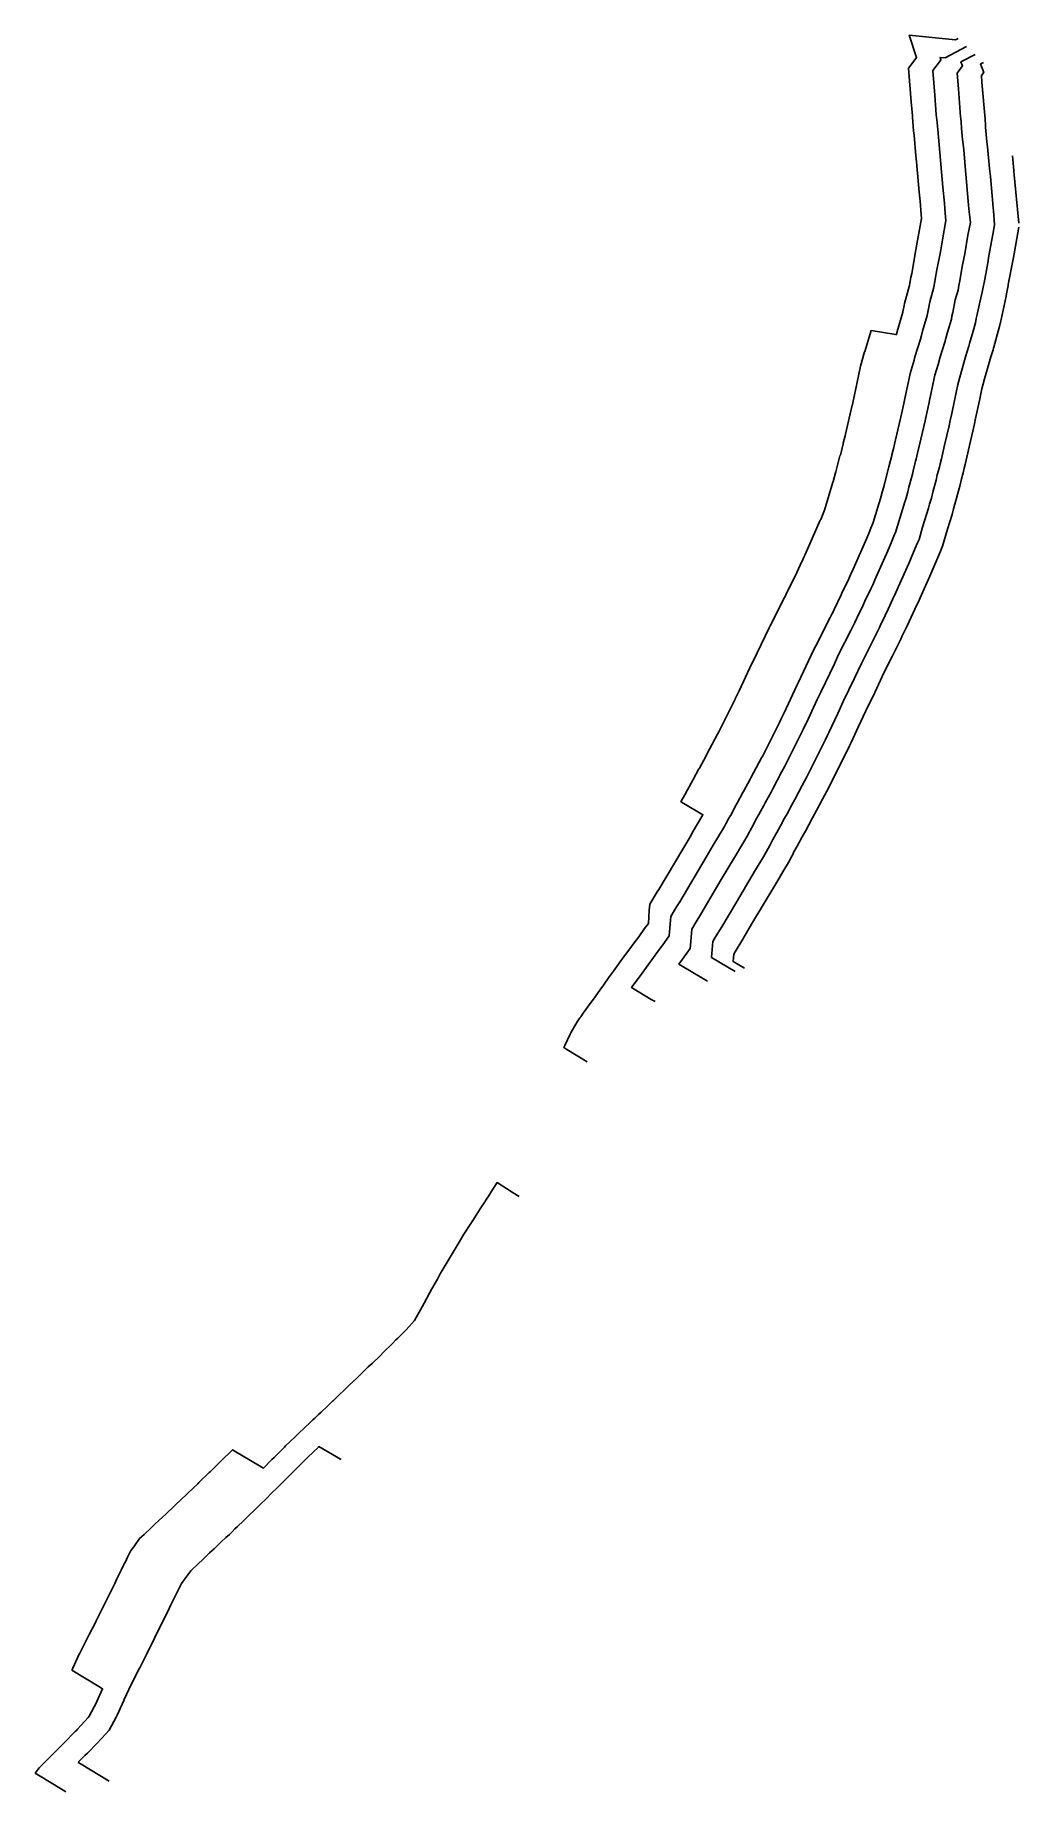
# Model space of a CAD drawing. Header units: metres. Extents: x 834725 to 834783, y 840444 to 840547.
import ezdxf

# ---------------------------------------------------------------- set-up
doc = ezdxf.new("R2010")
doc.units = ezdxf.units.M

msp = doc.modelspace()

# ---------------------------------------------------------------- linework, layer by layer
at = {"color": 240, "linetype": 'Continuous', "lineweight": -2, "elevation": 46, "flags": 128}
for points in [[(834757.71, 840486.87), (834756.53, 840487.59), (834756.36, 840487.7), (834756.41, 840487.82), (834756.42, 840487.83), (834756.73, 840488.48), (834756.79, 840488.6), (834757.14, 840489.21), (834757.18, 840489.27), (834757.3, 840489.44), (834757.31, 840489.45), (834757.34, 840489.5), (834757.49, 840489.71), (834757.9, 840490.28), (834758.09, 840490.54), (834758.46, 840491.06), (834758.67, 840491.35), (834759.01, 840491.84), (834759.01, 840491.84), (834759.02, 840491.85), (834759.26, 840492.17), (834759.59, 840492.63), (834759.85, 840492.98), (834760.16, 840493.4), (834760.47, 840493.83), (834760.73, 840494.18), (834761.08, 840494.67), (834761.3, 840494.96), (834761.35, 840495.73), (834761.38, 840496.09), (834761.81, 840496.8), (834761.9, 840496.95), (834763.79, 840500.13), (834763.86, 840500.25), (834764.49, 840501.32), (834763.38, 840501.97), (834763.2, 840502.08), (834763.3, 840502.25), (834763.3, 840502.25), (834763.48, 840502.58), (834763.48, 840502.58), (834763.57, 840502.76), (834763.58, 840502.77), (834763.89, 840503.34), (834763.91, 840503.38), (834764.25, 840504), (834764.28, 840504.05), (834764.67, 840504.77), (834764.72, 840504.86), (834765.33, 840506.02), (834765.41, 840506.17), (834766.37, 840508.08), (834766.38, 840508.1), (834766.55, 840508.45), (834766.6, 840508.57), (834767.35, 840510.16), (834767.42, 840510.3), (834768.35, 840512.24), (834768.41, 840512.36), (834769.26, 840514.03), (834769.27, 840514.05), (834769.4, 840514.31), (834769.43, 840514.37), (834769.84, 840515.22), (834769.87, 840515.27), (834770.27, 840516.13), (834770.28, 840516.15), (834770.4, 840516.42), (834770.46, 840516.54), (834771.35, 840518.55), (834771.37, 840518.58), (834771.56, 840519.04), (834771.59, 840519.14), (834772.09, 840520.76), (834772.1, 840520.8), (834772.24, 840521.32), (834772.26, 840521.38), (834772.5, 840522.3), (834772.52, 840522.34), (834772.69, 840523.01), (834772.69, 840523.04), (834772.8, 840523.47), (834772.82, 840523.57), (834773.22, 840525.28), (834773.23, 840525.32), (834773.37, 840525.97), (834773.39, 840526.06), (834773.7, 840527.56), (834773.94, 840528.39), (834773.95, 840528.42), (834774.32, 840529.63), (834775.76, 840529.4), (834775.8, 840529.39), (834775.81, 840529.42), (834775.81, 840529.42), (834775.85, 840529.57), (834775.85, 840529.58), (834776.18, 840530.72), (834776.18, 840530.74), (834776.26, 840531.11), (834776.28, 840531.21), (834776.55, 840532.21), (834776.56, 840532.27), (834776.65, 840532.75), (834776.69, 840532.97), (834776.94, 840534.35), (834777, 840534.69), (834777.27, 840536.19), (834777.25, 840536.42), (834777.18, 840537.21), (834777.13, 840537.72), (834776.97, 840539.5), (834776.94, 840539.86), (834776.83, 840541.07), (834776.8, 840541.32), (834776.73, 840542.11), (834776.73, 840542.18), (834776.71, 840542.4), (834776.66, 840543.02), (834776.5, 840544.98), (834776.75, 840545.31), (834776.98, 840545.61), (834776.55, 840546.91), (834779.25, 840546.63), (834779.41, 840546.72)], [(834753.74, 840478.98), (834753.39, 840479.2), (834752.45, 840479.8), (834752.07, 840479.2), (834752.02, 840479.13), (834751.55, 840478.39), (834751.46, 840478.26), (834751.03, 840477.59), (834750.92, 840477.42), (834750.51, 840476.78), (834750.18, 840476.23), (834749.24, 840474.67), (834749.15, 840474.51), (834748.96, 840474.15), (834748.64, 840473.58), (834748.51, 840473.34), (834748.19, 840472.75), (834748.07, 840472.53), (834747.73, 840471.92), (834747.62, 840471.73), (834747.13, 840471.19), (834746.98, 840471.03), (834746.66, 840470.71), (834746.54, 840470.6), (834746.36, 840470.42), (834746.3, 840470.35), (834745.81, 840469.88), (834745.61, 840469.68), (834745.15, 840469.23), (834744.92, 840469.02), (834744.49, 840468.6), (834744.23, 840468.35), (834743.83, 840467.97), (834743.54, 840467.69), (834743.21, 840467.37), (834742.91, 840467.08), (834742.88, 840467.05), (834742.85, 840467.03), (834742.53, 840466.72), (834742.16, 840466.37), (834742.02, 840466.24), (834741.79, 840466.02), (834741.69, 840465.92), (834741.47, 840465.71), (834741.28, 840465.53), (834740.78, 840465.06), (834740.65, 840464.93), (834740.09, 840464.4), (834740.03, 840464.33), (834739.43, 840463.73), (834739.42, 840463.73), (834739.29, 840463.6), (834739.27, 840463.58), (834738.79, 840463.11), (834738.67, 840463.18), (834736.99, 840464.18), (834736.96, 840464.15), (834736.96, 840464.15), (834736.31, 840463.51), (834736.29, 840463.49), (834735.67, 840462.88), (834735.62, 840462.84), (834735.02, 840462.26), (834734.95, 840462.19), (834734.38, 840461.64), (834734.27, 840461.54), (834734.01, 840461.29), (834733.95, 840461.23), (834733.67, 840460.97), (834733.59, 840460.89), (834733.09, 840460.42), (834732.92, 840460.25), (834732.45, 840459.82), (834732.23, 840459.61), (834731.82, 840459.22), (834731.55, 840458.98), (834731.25, 840458.56), (834731.02, 840458.25), (834730.85, 840457.89), (834730.72, 840457.63), (834730.66, 840457.51), (834730.62, 840457.43), (834730.48, 840457.13), (834730.23, 840456.62), (834730.1, 840456.36), (834729.83, 840455.8), (834729.52, 840455.19), (834729.42, 840454.99), (834729.09, 840454.33), (834729.02, 840454.18), (834728.95, 840454.04), (834728.61, 840453.37), (834728.1, 840452.36), (834728.06, 840452.28), (834728.03, 840452.23), (834727.65, 840451.4), (834727.65, 840451.39), (834727.6, 840451.29), (834729.18, 840450.33), (834729.39, 840450.2), (834729.05, 840449.45), (834729.03, 840449.39), (834728.6, 840448.6), (834728.55, 840448.51), (834727.92, 840447.83), (834727.86, 840447.76), (834727.79, 840447.69), (834727.14, 840447.03), (834727.1, 840446.99), (834726.78, 840446.67), (834726.73, 840446.62), (834726.41, 840446.3), (834726.14, 840446.03), (834725.68, 840445.57), (834725.45, 840445.27), (834726.58, 840444.58), (834727.25, 840444.17)]]:
    msp.add_lwpolyline(points, dxfattribs=at)
at = {"color": 50, "linetype": 'Continuous', "lineweight": -2, "elevation": 47, "flags": 128}
for points in [[(834761.7, 840490.39), (834761.47, 840490.52), (834760.32, 840491.22), (834760.81, 840491.89), (834760.83, 840491.92), (834761.38, 840492.67), (834761.5, 840492.83), (834761.95, 840493.45), (834762.14, 840493.7), (834762.52, 840494.23), (834762.56, 840494.7), (834762.61, 840495.36), (834762.95, 840495.93), (834763.13, 840496.22), (834764.68, 840498.83), (834765.09, 840499.53), (834765.74, 840500.62), (834765.83, 840500.78), (834765.99, 840501.07), (834766.01, 840501.11), (834766.1, 840501.27), (834766.11, 840501.29), (834766.43, 840501.89), (834766.49, 840501.99), (834766.82, 840502.61), (834766.86, 840502.67), (834767.25, 840503.39), (834767.29, 840503.47), (834767.91, 840504.64), (834767.98, 840504.76), (834768.94, 840506.68), (834769.04, 840506.89), (834769.21, 840507.24), (834769.23, 840507.27), (834769.97, 840508.87), (834770.05, 840509.04), (834770.98, 840510.98), (834771.08, 840511.19), (834771.93, 840512.86), (834772.02, 840513.04), (834772.15, 840513.3), (834772.16, 840513.33), (834772.57, 840514.18), (834772.61, 840514.27), (834773.01, 840515.12), (834773.05, 840515.21), (834773.17, 840515.48), (834773.19, 840515.51), (834774.07, 840517.5), (834774.16, 840517.72), (834774.35, 840518.17), (834774.37, 840518.22), (834774.43, 840518.4), (834774.92, 840520), (834774.93, 840520.05), (834775.08, 840520.57), (834775.1, 840520.67), (834775.34, 840521.59), (834775.36, 840521.66), (834775.53, 840522.32), (834775.54, 840522.37), (834775.65, 840522.79), (834775.69, 840522.99), (834776.08, 840524.66), (834776.1, 840524.74), (834776.24, 840525.37), (834776.28, 840525.56), (834776.58, 840527.02), (834776.61, 840527.12), (834776.83, 840527.9), (834776.88, 840528.1), (834777.22, 840529.19), (834777.23, 840529.22), (834777.26, 840529.34), (834777.33, 840529.59), (834777.59, 840530.51), (834777.61, 840530.61), (834777.67, 840530.91), (834777.76, 840531.32), (834777.97, 840532.1), (834778, 840532.27), (834778.07, 840532.65), (834778.17, 840533.18), (834778.37, 840534.24), (834778.49, 840534.95), (834778.69, 840536.08), (834778.65, 840536.5), (834778.6, 840537.09), (834778.52, 840538.02), (834778.4, 840539.37), (834778.33, 840540.04), (834778.25, 840540.94), (834778.21, 840541.39), (834778.16, 840541.97), (834778.14, 840542.1), (834778.13, 840542.26), (834778.04, 840543.4), (834777.93, 840544.84), (834778.37, 840545.43), (834778.4, 840545.47), (834778.35, 840545.61), (834778.64, 840545.58), (834779.9, 840546.25)], [(834743.34, 840463.6), (834743.29, 840463.63), (834742.04, 840464.36), (834742.01, 840464.33), (834742.01, 840464.33), (834741.39, 840463.74), (834741.32, 840463.67), (834740.79, 840463.13), (834740.65, 840463), (834740.55, 840462.9), (834740.52, 840462.87), (834740.14, 840462.49), (834739.98, 840462.34), (834739.56, 840461.91), (834739.31, 840461.67), (834738.93, 840461.29), (834738.64, 840461.01), (834738.29, 840460.67), (834737.96, 840460.35), (834737.63, 840460.03), (834737.28, 840459.69), (834737.13, 840459.55), (834736.96, 840459.38), (834736.8, 840459.23), (834736.6, 840459.04), (834736.31, 840458.77), (834735.91, 840458.39), (834735.65, 840458.15), (834735.23, 840457.74), (834734.99, 840457.53), (834734.54, 840457.1), (834734.37, 840456.86), (834734, 840456.36), (834733.89, 840456.13), (834733.7, 840455.74), (834733.66, 840455.65), (834733.6, 840455.54), (834733.38, 840455.1), (834733.2, 840454.71), (834732.92, 840454.15), (834732.79, 840453.89), (834732.47, 840453.25), (834732.38, 840453.07), (834732.31, 840452.92), (834731.97, 840452.25), (834731.93, 840452.16), (834731.56, 840451.43), (834731.54, 840451.4), (834731.07, 840450.45), (834731.07, 840450.44), (834730.66, 840449.57), (834730.64, 840449.51), (834730.25, 840448.65), (834730.18, 840448.53), (834729.77, 840447.77), (834729.58, 840447.56), (834729.08, 840447.02), (834728.5, 840446.43), (834728.36, 840446.29), (834728.01, 840445.94), (834728, 840445.93), (834727.97, 840445.89), (834728.14, 840445.79), (834729.77, 840444.8)]]:
    msp.add_lwpolyline(points, dxfattribs=at)
at = {"color": 100, "linetype": 'Continuous', "lineweight": -2, "elevation": 48, "flags": 128}
msp.add_lwpolyline([(834764.76, 840491.58), (834763.37, 840492.4), (834763.08, 840492.58), (834763.18, 840492.72), (834763.2, 840492.74), (834763.75, 840493.5), (834763.76, 840493.67), (834763.83, 840494.63), (834764.09, 840495.05), (834764.36, 840495.5), (834765.56, 840497.52), (834766.33, 840498.81), (834766.88, 840499.74), (834767.07, 840500.06), (834767.2, 840500.31), (834767.24, 840500.39), (834767.32, 840500.53), (834767.34, 840500.58), (834767.62, 840501.09), (834767.76, 840501.33), (834768.04, 840501.86), (834768.13, 840502.02), (834768.47, 840502.64), (834768.57, 840502.84), (834769.1, 840503.84), (834769.27, 840504.15), (834770.09, 840505.79), (834770.35, 840506.31), (834770.49, 840506.6), (834770.54, 840506.7), (834771.17, 840508.06), (834771.37, 840508.49), (834772.17, 840510.15), (834772.42, 840510.68), (834773.14, 840512.1), (834773.36, 840512.56), (834773.47, 840512.78), (834773.51, 840512.85), (834773.85, 840513.57), (834773.96, 840513.8), (834774.3, 840514.53), (834774.41, 840514.76), (834774.51, 840514.99), (834774.54, 840515.06), (834775.29, 840516.76), (834775.53, 840517.31), (834775.69, 840517.7), (834775.75, 840517.82), (834775.88, 840518.27), (834776.3, 840519.62), (834776.34, 840519.77), (834776.46, 840520.21), (834776.53, 840520.47), (834776.73, 840521.24), (834776.78, 840521.43), (834776.92, 840521.99), (834776.95, 840522.11), (834777.04, 840522.46), (834777.15, 840522.96), (834777.48, 840524.36), (834777.52, 840524.55), (834777.64, 840525.08), (834777.73, 840525.55), (834777.98, 840526.75), (834778.05, 840527.02), (834778.23, 840527.65), (834778.36, 840528.09), (834778.63, 840528.96), (834778.64, 840529.02), (834778.67, 840529.11), (834778.8, 840529.59), (834779.01, 840530.3), (834779.04, 840530.48), (834779.09, 840530.7), (834779.24, 840531.43), (834779.4, 840532), (834779.45, 840532.27), (834779.5, 840532.54), (834779.65, 840533.39), (834779.79, 840534.12), (834779.98, 840535.21), (834780.12, 840535.96), (834780.06, 840536.57), (834780.02, 840536.96), (834779.9, 840538.33), (834779.82, 840539.24), (834779.73, 840540.22), (834779.67, 840540.81), (834779.61, 840541.46), (834779.58, 840541.84), (834779.56, 840542.02), (834779.55, 840542.13), (834779.42, 840543.78), (834779.35, 840544.69), (834779.66, 840545.11), (834779.57, 840545.35), (834780.4, 840545.79)], dxfattribs=at)
at = {"color": 150, "linetype": 'Continuous', "lineweight": -2, "elevation": 49, "flags": 128}
msp.add_lwpolyline([(834766.37, 840492.15), (834764.99, 840492.97), (834765.06, 840493.9), (834765.23, 840494.18), (834765.59, 840494.77), (834766.45, 840496.21), (834767.56, 840498.09), (834768.02, 840498.86), (834768.3, 840499.34), (834768.41, 840499.55), (834768.48, 840499.68), (834768.54, 840499.79), (834768.58, 840499.86), (834768.81, 840500.28), (834769.02, 840500.67), (834769.26, 840501.11), (834769.41, 840501.38), (834769.68, 840501.89), (834769.85, 840502.2), (834770.29, 840503.03), (834770.56, 840503.54), (834771.24, 840504.89), (834771.65, 840505.72), (834771.77, 840505.97), (834771.84, 840506.12), (834772.37, 840507.24), (834772.69, 840507.94), (834773.35, 840509.31), (834773.75, 840510.16), (834774.34, 840511.34), (834774.71, 840512.07), (834774.8, 840512.26), (834774.85, 840512.37), (834775.14, 840512.97), (834775.31, 840513.34), (834775.59, 840513.94), (834775.76, 840514.31), (834775.85, 840514.5), (834775.9, 840514.62), (834776.52, 840516.02), (834776.9, 840516.9), (834777.03, 840517.22), (834777.12, 840517.42), (834777.33, 840518.14), (834777.68, 840519.25), (834777.74, 840519.48), (834777.84, 840519.84), (834777.95, 840520.26), (834778.12, 840520.89), (834778.19, 840521.19), (834778.31, 840521.65), (834778.36, 840521.84), (834778.43, 840522.13), (834778.61, 840522.94), (834778.88, 840524.06), (834778.94, 840524.37), (834779.04, 840524.79), (834779.19, 840525.55), (834779.38, 840526.49), (834779.5, 840526.91), (834779.64, 840527.4), (834779.84, 840528.09), (834780.04, 840528.73), (834780.06, 840528.81), (834780.08, 840528.88), (834780.28, 840529.6), (834780.42, 840530.09), (834780.47, 840530.34), (834780.5, 840530.5), (834780.73, 840531.54), (834780.82, 840531.89), (834780.89, 840532.27), (834780.92, 840532.43), (834781.14, 840533.6), (834781.21, 840534.01), (834781.47, 840535.47), (834781.54, 840535.84), (834781.47, 840536.64), (834781.45, 840536.84), (834781.29, 840538.64), (834781.24, 840539.12), (834781.12, 840540.39), (834781.09, 840540.67), (834781.01, 840541.54), (834781, 840541.7), (834780.98, 840541.95), (834780.98, 840541.99), (834780.8, 840544.16), (834780.77, 840544.55), (834780.9, 840544.73), (834780.72, 840545.23), (834780.89, 840545.32)], dxfattribs=at)
at = {"color": 190, "linetype": 'Continuous', "lineweight": -2, "elevation": 50, "flags": 128}
for points in [[(834782.95, 840535.91), (834782.87, 840536.72), (834782.87, 840536.72), (834782.67, 840538.94), (834782.67, 840538.99), (834782.58, 840539.86)], [(834766.91, 840492.34), (834766.26, 840492.73), (834766.29, 840493.17), (834766.37, 840493.3), (834766.82, 840494.04), (834767.33, 840494.91), (834768.8, 840497.37), (834769.15, 840497.98), (834769.54, 840498.63), (834769.62, 840498.79), (834769.72, 840498.96), (834769.76, 840499.05), (834769.81, 840499.14), (834770, 840499.48), (834770.29, 840500.02), (834770.48, 840500.36), (834770.68, 840500.73), (834770.9, 840501.14), (834771.13, 840501.57), (834771.48, 840502.22), (834771.85, 840502.92), (834772.38, 840503.99), (834772.96, 840505.14), (834773.05, 840505.34), (834773.15, 840505.55), (834773.57, 840506.43), (834774.01, 840507.4), (834774.53, 840508.47), (834775.08, 840509.65), (834775.55, 840510.57), (834776.05, 840511.59), (834776.12, 840511.74), (834776.2, 840511.9), (834776.42, 840512.36), (834776.66, 840512.88), (834776.88, 840513.35), (834777.12, 840513.87), (834777.19, 840514.01), (834777.26, 840514.18), (834777.75, 840515.27), (834778.27, 840516.49), (834778.37, 840516.74), (834778.49, 840517.02), (834778.79, 840518.01), (834779.06, 840518.88), (834779.14, 840519.2), (834779.22, 840519.48), (834779.37, 840520.05), (834779.5, 840520.54), (834779.61, 840520.96), (834779.7, 840521.31), (834779.76, 840521.58), (834779.82, 840521.8), (834780.08, 840522.91), (834780.27, 840523.76), (834780.37, 840524.18), (834780.43, 840524.5), (834780.65, 840525.55), (834780.79, 840526.22), (834780.95, 840526.81), (834781.05, 840527.15), (834781.32, 840528.09), (834781.45, 840528.5), (834781.48, 840528.61), (834781.49, 840528.66), (834781.75, 840529.6), (834781.83, 840529.88), (834781.9, 840530.21), (834781.92, 840530.29), (834782.21, 840531.65), (834782.24, 840531.79), (834782.33, 840532.27), (834782.34, 840532.32), (834782.62, 840533.81), (834782.64, 840533.9), (834782.96, 840535.68)]]:
    msp.add_lwpolyline(points, dxfattribs=at)

doc.saveas('drawing.dxf')
